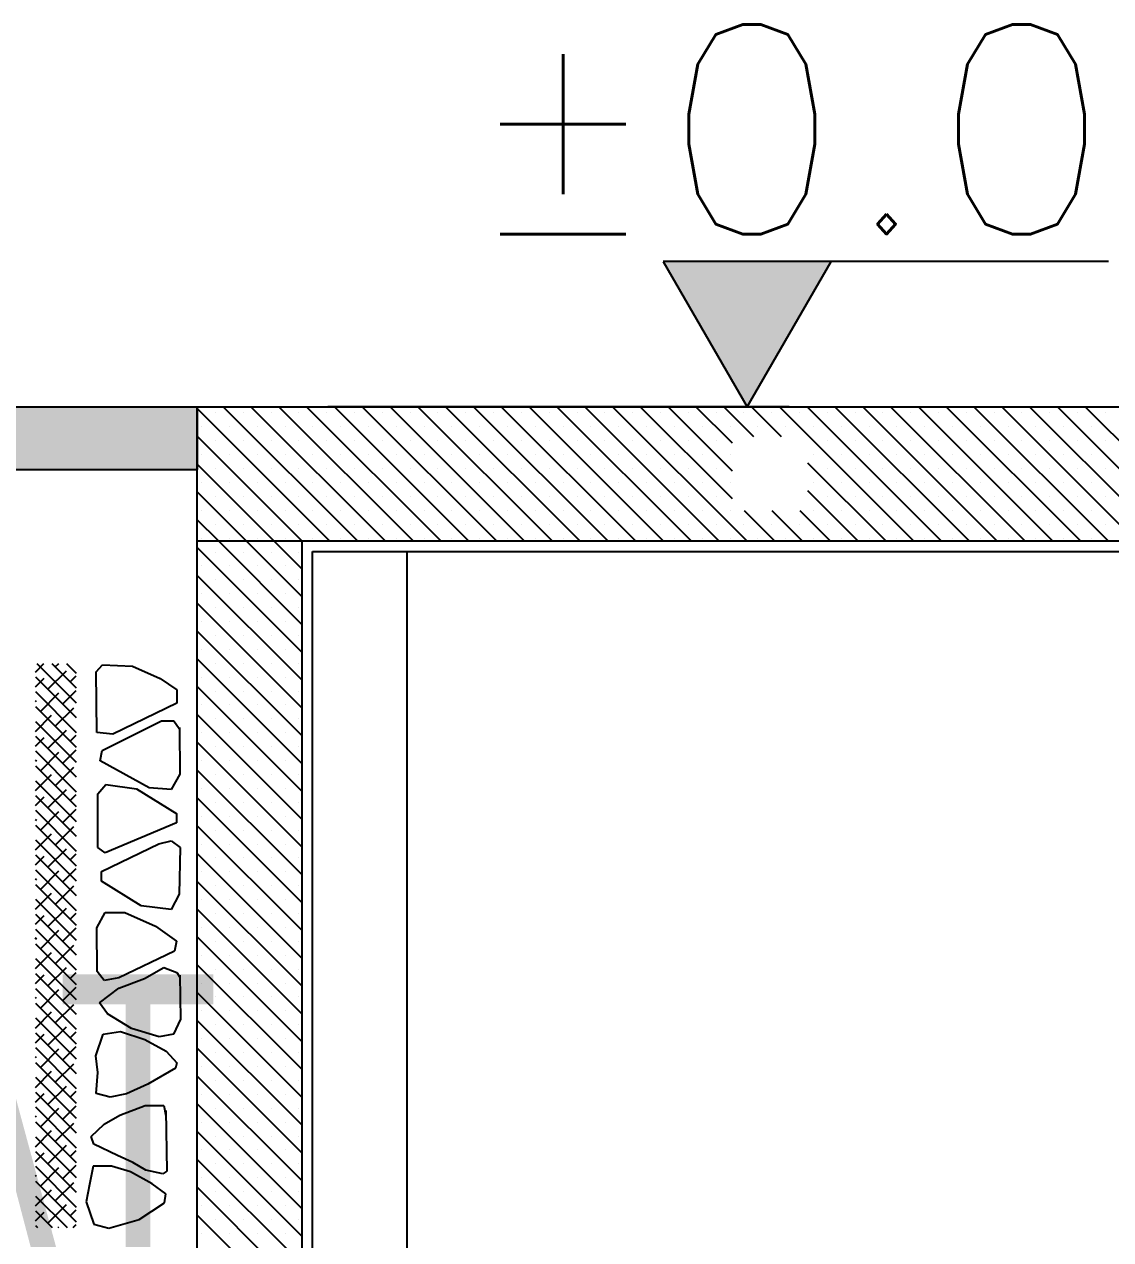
# Model space of a CAD drawing. Header units: inches. Extents: x -7543 to -822, y 102837 to 190349.
# Drawn here: x -837.23231 to -837.21936, y 102836.72576 to 102836.74024 of the extents above; entities that cross this region are included whole.
import ezdxf
from ezdxf.enums import TextEntityAlignment as Align

# ---------------------------------------------------------------- set-up
doc = ezdxf.new("R2010")
doc.units = ezdxf.units.IN
doc.header["$MEASUREMENT"] = 0
doc.layers.add('TARAMA', color=8, linetype='Continuous', lineweight=25)
doc.styles.add('MEKAN', font='arial.ttf', dxfattribs={"width": 0.7, "height": 30})
doc.styles.add('ÖLÇÜ', font='simplex.shx')

msp = doc.modelspace()

# ---------------------------------------------------------------- hatches: boundary and pattern name
at = {"layer": 'TARAMA'}
msp.add_hatch(color=2, dxfattribs=at).paths.add_polyline_path([(-837.224692, 102836.737419), (-837.222692, 102836.737419), (-837.223692, 102836.735687)])

# ---------------------------------------------------------------- linework, layer by layer
at = {"layer": 'TARAMA', "color": 2}
for p, q in [((-837.224692, 102836.737419), (-837.223692, 102836.735687)), ((-837.219385, 102836.737419), (-837.224692, 102836.737419)), ((-837.223692, 102836.735687), (-837.222692, 102836.737419)), ((-837.223192, 102836.735687), (-837.228692, 102836.735687))]:
    msp.add_line(p, q, dxfattribs=at)
at = {"layer": 'TARAMA'}
for p, q in [((-837.246497, 102836.735687), (-837.230247, 102836.735687)), ((-837.230247, 102836.735687), (-837.230247, 102836.734937)), ((-837.230247, 102836.735687), (-837.172747, 102836.735687)), ((-837.230247, 102836.712837), (-837.230247, 102836.735687)), ((-837.228669, 102836.734087), (-837.230247, 102836.735665)), ((-837.228337, 102836.734087), (-837.229937, 102836.735687)), ((-837.228006, 102836.734087), (-837.229606, 102836.735687)), ((-837.227674, 102836.734087), (-837.229274, 102836.735687)), ((-837.227343, 102836.734087), (-837.228943, 102836.735687)), ((-837.227012, 102836.734087), (-837.228612, 102836.735687)), ((-837.22668, 102836.734087), (-837.22828, 102836.735687)), ((-837.226349, 102836.734087), (-837.227949, 102836.735687)), ((-837.226017, 102836.734087), (-837.227617, 102836.735687)), ((-837.225686, 102836.734087), (-837.227286, 102836.735687)), ((-837.225354, 102836.734087), (-837.226954, 102836.735687)), ((-837.225023, 102836.734087), (-837.226623, 102836.735687)), ((-837.224691, 102836.734087), (-837.226291, 102836.735687)), ((-837.22436, 102836.734087), (-837.22596, 102836.735687)), ((-837.224028, 102836.734087), (-837.225628, 102836.735687)), ((-837.223697, 102836.734087), (-837.225297, 102836.735687)), ((-837.223867, 102836.734588), (-837.224965, 102836.735687)), ((-837.223867, 102836.73492), (-837.224634, 102836.735687)), ((-837.223867, 102836.735251), (-837.224303, 102836.735687)), ((-837.223613, 102836.735329), (-837.223971, 102836.735687)), ((-837.223281, 102836.735329), (-837.22364, 102836.735687)), ((-837.221708, 102836.734087), (-837.223308, 102836.735687)), ((-837.221377, 102836.734087), (-837.222977, 102836.735687)), ((-837.221045, 102836.734087), (-837.222645, 102836.735687)), ((-837.220714, 102836.734087), (-837.222314, 102836.735687)), ((-837.220382, 102836.734087), (-837.221982, 102836.735687)), ((-837.220051, 102836.734087), (-837.221651, 102836.735687)), ((-837.219719, 102836.734087), (-837.221319, 102836.735687)), ((-837.219388, 102836.734087), (-837.220988, 102836.735687)), ((-837.219057, 102836.734087), (-837.220657, 102836.735687)), ((-837.218725, 102836.734087), (-837.220325, 102836.735687)), ((-837.218394, 102836.734087), (-837.219994, 102836.735687)), ((-837.218062, 102836.734087), (-837.219662, 102836.735687)), ((-837.230028, 102836.735612), (-837.230028, 102836.735612)), ((-837.229697, 102836.735612), (-837.229697, 102836.735612)), ((-837.229365, 102836.735612), (-837.229365, 102836.735612)), ((-837.229034, 102836.735612), (-837.229034, 102836.735612)), ((-837.228702, 102836.735612), (-837.228702, 102836.735612)), ((-837.228371, 102836.735612), (-837.228371, 102836.735612)), ((-837.22804, 102836.735612), (-837.22804, 102836.735612)), ((-837.227708, 102836.735612), (-837.227708, 102836.735612)), ((-837.227377, 102836.735612), (-837.227377, 102836.735612)), ((-837.227045, 102836.735612), (-837.227045, 102836.735612)), ((-837.226714, 102836.735612), (-837.226714, 102836.735612)), ((-837.226382, 102836.735612), (-837.226382, 102836.735612)), ((-837.226051, 102836.735612), (-837.226051, 102836.735612)), ((-837.225719, 102836.735612), (-837.225719, 102836.735612)), ((-837.225388, 102836.735612), (-837.225388, 102836.735612)), ((-837.225056, 102836.735612), (-837.225056, 102836.735612)), ((-837.224725, 102836.735612), (-837.224725, 102836.735612)), ((-837.224394, 102836.735612), (-837.224394, 102836.735612)), ((-837.224062, 102836.735612), (-837.224062, 102836.735612)), ((-837.223731, 102836.735612), (-837.223731, 102836.735612)), ((-837.223399, 102836.735612), (-837.223399, 102836.735612)), ((-837.223068, 102836.735612), (-837.223068, 102836.735612)), ((-837.222736, 102836.735612), (-837.222736, 102836.735612)), ((-837.222405, 102836.735612), (-837.222405, 102836.735612)), ((-837.222073, 102836.735612), (-837.222073, 102836.735612)), ((-837.221742, 102836.735612), (-837.221742, 102836.735612)), ((-837.22141, 102836.735612), (-837.22141, 102836.735612)), ((-837.221079, 102836.735612), (-837.221079, 102836.735612)), ((-837.220748, 102836.735612), (-837.220748, 102836.735612)), ((-837.220416, 102836.735612), (-837.220416, 102836.735612)), ((-837.220085, 102836.735612), (-837.220085, 102836.735612)), ((-837.219753, 102836.735612), (-837.219753, 102836.735612)), ((-837.219422, 102836.735612), (-837.219422, 102836.735612)), ((-837.230194, 102836.735447), (-837.230194, 102836.735447)), ((-837.229863, 102836.735447), (-837.229863, 102836.735447)), ((-837.229531, 102836.735447), (-837.229531, 102836.735447)), ((-837.2292, 102836.735447), (-837.2292, 102836.735447)), ((-837.228868, 102836.735447), (-837.228868, 102836.735447)), ((-837.228537, 102836.735447), (-837.228537, 102836.735447)), ((-837.228205, 102836.735447), (-837.228205, 102836.735447)), ((-837.227874, 102836.735447), (-837.227874, 102836.735447)), ((-837.227542, 102836.735447), (-837.227542, 102836.735447)), ((-837.227211, 102836.735447), (-837.227211, 102836.735447)), ((-837.226879, 102836.735447), (-837.226879, 102836.735447)), ((-837.226548, 102836.735447), (-837.226548, 102836.735447)), ((-837.226217, 102836.735447), (-837.226217, 102836.735447)), ((-837.225885, 102836.735447), (-837.225885, 102836.735447)), ((-837.225554, 102836.735447), (-837.225554, 102836.735447)), ((-837.225222, 102836.735447), (-837.225222, 102836.735447)), ((-837.224891, 102836.735447), (-837.224891, 102836.735447)), ((-837.224559, 102836.735447), (-837.224559, 102836.735447)), ((-837.224228, 102836.735447), (-837.224228, 102836.735447)), ((-837.223896, 102836.735447), (-837.223896, 102836.735447)), ((-837.223565, 102836.735447), (-837.223565, 102836.735447)), ((-837.223233, 102836.735447), (-837.223233, 102836.735447)), ((-837.222902, 102836.735447), (-837.222902, 102836.735447)), ((-837.222571, 102836.735447), (-837.222571, 102836.735447)), ((-837.222239, 102836.735447), (-837.222239, 102836.735447)), ((-837.221908, 102836.735447), (-837.221908, 102836.735447)), ((-837.221576, 102836.735447), (-837.221576, 102836.735447)), ((-837.221245, 102836.735447), (-837.221245, 102836.735447)), ((-837.220913, 102836.735447), (-837.220913, 102836.735447)), ((-837.220582, 102836.735447), (-837.220582, 102836.735447)), ((-837.22025, 102836.735447), (-837.22025, 102836.735447)), ((-837.219919, 102836.735447), (-837.219919, 102836.735447)), ((-837.219587, 102836.735447), (-837.219587, 102836.735447)), ((-837.229, 102836.734087), (-837.230247, 102836.735334)), ((-837.230028, 102836.735281), (-837.230028, 102836.735281)), ((-837.229697, 102836.735281), (-837.229697, 102836.735281)), ((-837.229365, 102836.735281), (-837.229365, 102836.735281)), ((-837.229034, 102836.735281), (-837.229034, 102836.735281)), ((-837.228702, 102836.735281), (-837.228702, 102836.735281)), ((-837.228371, 102836.735281), (-837.228371, 102836.735281)), ((-837.22804, 102836.735281), (-837.22804, 102836.735281)), ((-837.227708, 102836.735281), (-837.227708, 102836.735281)), ((-837.227377, 102836.735281), (-837.227377, 102836.735281)), ((-837.227045, 102836.735281), (-837.227045, 102836.735281)), ((-837.226714, 102836.735281), (-837.226714, 102836.735281)), ((-837.226382, 102836.735281), (-837.226382, 102836.735281)), ((-837.226051, 102836.735281), (-837.226051, 102836.735281)), ((-837.225719, 102836.735281), (-837.225719, 102836.735281)), ((-837.225388, 102836.735281), (-837.225388, 102836.735281)), ((-837.225056, 102836.735281), (-837.225056, 102836.735281)), ((-837.224725, 102836.735281), (-837.224725, 102836.735281)), ((-837.224394, 102836.735281), (-837.224394, 102836.735281)), ((-837.224062, 102836.735281), (-837.224062, 102836.735281)), ((-837.222736, 102836.735281), (-837.222736, 102836.735281)), ((-837.222405, 102836.735281), (-837.222405, 102836.735281)), ((-837.222073, 102836.735281), (-837.222073, 102836.735281)), ((-837.221742, 102836.735281), (-837.221742, 102836.735281)), ((-837.22141, 102836.735281), (-837.22141, 102836.735281)), ((-837.221079, 102836.735281), (-837.221079, 102836.735281)), ((-837.220748, 102836.735281), (-837.220748, 102836.735281)), ((-837.220416, 102836.735281), (-837.220416, 102836.735281)), ((-837.220085, 102836.735281), (-837.220085, 102836.735281)), ((-837.219753, 102836.735281), (-837.219753, 102836.735281)), ((-837.219422, 102836.735281), (-837.219422, 102836.735281)), ((-837.230194, 102836.735115), (-837.230194, 102836.735115)), ((-837.229863, 102836.735115), (-837.229863, 102836.735115)), ((-837.229531, 102836.735115), (-837.229531, 102836.735115)), ((-837.2292, 102836.735115), (-837.2292, 102836.735115)), ((-837.228868, 102836.735115), (-837.228868, 102836.735115)), ((-837.228537, 102836.735115), (-837.228537, 102836.735115)), ((-837.228205, 102836.735115), (-837.228205, 102836.735115)), ((-837.227874, 102836.735115), (-837.227874, 102836.735115)), ((-837.227542, 102836.735115), (-837.227542, 102836.735115)), ((-837.227211, 102836.735115), (-837.227211, 102836.735115)), ((-837.226879, 102836.735115), (-837.226879, 102836.735115)), ((-837.226548, 102836.735115), (-837.226548, 102836.735115)), ((-837.226217, 102836.735115), (-837.226217, 102836.735115)), ((-837.225885, 102836.735115), (-837.225885, 102836.735115)), ((-837.225554, 102836.735115), (-837.225554, 102836.735115)), ((-837.225222, 102836.735115), (-837.225222, 102836.735115)), ((-837.224891, 102836.735115), (-837.224891, 102836.735115)), ((-837.224559, 102836.735115), (-837.224559, 102836.735115)), ((-837.224228, 102836.735115), (-837.224228, 102836.735115)), ((-837.223896, 102836.735115), (-837.223896, 102836.735115)), ((-837.222902, 102836.735115), (-837.222902, 102836.735115)), ((-837.222571, 102836.735115), (-837.222571, 102836.735115)), ((-837.222239, 102836.735115), (-837.222239, 102836.735115)), ((-837.221908, 102836.735115), (-837.221908, 102836.735115)), ((-837.221576, 102836.735115), (-837.221576, 102836.735115)), ((-837.221245, 102836.735115), (-837.221245, 102836.735115)), ((-837.220913, 102836.735115), (-837.220913, 102836.735115)), ((-837.220582, 102836.735115), (-837.220582, 102836.735115)), ((-837.22025, 102836.735115), (-837.22025, 102836.735115)), ((-837.219919, 102836.735115), (-837.219919, 102836.735115)), ((-837.219587, 102836.735115), (-837.219587, 102836.735115)), ((-837.229332, 102836.734087), (-837.230247, 102836.735002)), ((-837.230028, 102836.734949), (-837.230028, 102836.734949)), ((-837.229697, 102836.734949), (-837.229697, 102836.734949)), ((-837.229365, 102836.734949), (-837.229365, 102836.734949)), ((-837.229034, 102836.734949), (-837.229034, 102836.734949)), ((-837.228702, 102836.734949), (-837.228702, 102836.734949)), ((-837.228371, 102836.734949), (-837.228371, 102836.734949)), ((-837.22804, 102836.734949), (-837.22804, 102836.734949)), ((-837.227708, 102836.734949), (-837.227708, 102836.734949)), ((-837.227377, 102836.734949), (-837.227377, 102836.734949)), ((-837.227045, 102836.734949), (-837.227045, 102836.734949)), ((-837.226714, 102836.734949), (-837.226714, 102836.734949)), ((-837.226382, 102836.734949), (-837.226382, 102836.734949)), ((-837.226051, 102836.734949), (-837.226051, 102836.734949)), ((-837.225719, 102836.734949), (-837.225719, 102836.734949)), ((-837.225388, 102836.734949), (-837.225388, 102836.734949)), ((-837.225056, 102836.734949), (-837.225056, 102836.734949)), ((-837.224725, 102836.734949), (-837.224725, 102836.734949)), ((-837.224394, 102836.734949), (-837.224394, 102836.734949)), ((-837.224062, 102836.734949), (-837.224062, 102836.734949)), ((-837.22204, 102836.734087), (-837.222967, 102836.735014)), ((-837.222736, 102836.734949), (-837.222736, 102836.734949)), ((-837.222405, 102836.734949), (-837.222405, 102836.734949)), ((-837.222073, 102836.734949), (-837.222073, 102836.734949)), ((-837.221742, 102836.734949), (-837.221742, 102836.734949)), ((-837.22141, 102836.734949), (-837.22141, 102836.734949)), ((-837.221079, 102836.734949), (-837.221079, 102836.734949)), ((-837.220748, 102836.734949), (-837.220748, 102836.734949)), ((-837.220416, 102836.734949), (-837.220416, 102836.734949)), ((-837.220085, 102836.734949), (-837.220085, 102836.734949)), ((-837.219753, 102836.734949), (-837.219753, 102836.734949)), ((-837.219422, 102836.734949), (-837.219422, 102836.734949)), ((-837.246497, 102836.734937), (-837.230247, 102836.734937)), ((-837.229663, 102836.734087), (-837.230247, 102836.734671)), ((-837.230194, 102836.734784), (-837.230194, 102836.734784)), ((-837.229863, 102836.734784), (-837.229863, 102836.734784)), ((-837.229531, 102836.734784), (-837.229531, 102836.734784)), ((-837.2292, 102836.734784), (-837.2292, 102836.734784)), ((-837.228868, 102836.734784), (-837.228868, 102836.734784)), ((-837.228537, 102836.734784), (-837.228537, 102836.734784)), ((-837.228205, 102836.734784), (-837.228205, 102836.734784)), ((-837.227874, 102836.734784), (-837.227874, 102836.734784)), ((-837.227542, 102836.734784), (-837.227542, 102836.734784)), ((-837.227211, 102836.734784), (-837.227211, 102836.734784)), ((-837.226879, 102836.734784), (-837.226879, 102836.734784)), ((-837.226548, 102836.734784), (-837.226548, 102836.734784)), ((-837.226217, 102836.734784), (-837.226217, 102836.734784)), ((-837.225885, 102836.734784), (-837.225885, 102836.734784)), ((-837.225554, 102836.734784), (-837.225554, 102836.734784)), ((-837.225222, 102836.734784), (-837.225222, 102836.734784)), ((-837.224891, 102836.734784), (-837.224891, 102836.734784)), ((-837.224559, 102836.734784), (-837.224559, 102836.734784)), ((-837.224228, 102836.734784), (-837.224228, 102836.734784)), ((-837.223896, 102836.734784), (-837.223896, 102836.734784)), ((-837.222371, 102836.734087), (-837.222967, 102836.734683)), ((-837.222902, 102836.734784), (-837.222902, 102836.734784)), ((-837.222571, 102836.734784), (-837.222571, 102836.734784)), ((-837.222239, 102836.734784), (-837.222239, 102836.734784)), ((-837.221908, 102836.734784), (-837.221908, 102836.734784)), ((-837.221576, 102836.734784), (-837.221576, 102836.734784)), ((-837.221245, 102836.734784), (-837.221245, 102836.734784)), ((-837.220913, 102836.734784), (-837.220913, 102836.734784)), ((-837.220582, 102836.734784), (-837.220582, 102836.734784)), ((-837.22025, 102836.734784), (-837.22025, 102836.734784)), ((-837.219919, 102836.734784), (-837.219919, 102836.734784)), ((-837.219587, 102836.734784), (-837.219587, 102836.734784)), ((-837.230028, 102836.734618), (-837.230028, 102836.734618)), ((-837.229697, 102836.734618), (-837.229697, 102836.734618)), ((-837.229365, 102836.734618), (-837.229365, 102836.734618)), ((-837.229034, 102836.734618), (-837.229034, 102836.734618)), ((-837.228702, 102836.734618), (-837.228702, 102836.734618)), ((-837.228371, 102836.734618), (-837.228371, 102836.734618)), ((-837.22804, 102836.734618), (-837.22804, 102836.734618)), ((-837.227708, 102836.734618), (-837.227708, 102836.734618)), ((-837.227377, 102836.734618), (-837.227377, 102836.734618)), ((-837.227045, 102836.734618), (-837.227045, 102836.734618)), ((-837.226714, 102836.734618), (-837.226714, 102836.734618)), ((-837.226382, 102836.734618), (-837.226382, 102836.734618)), ((-837.226051, 102836.734618), (-837.226051, 102836.734618)), ((-837.225719, 102836.734618), (-837.225719, 102836.734618)), ((-837.225388, 102836.734618), (-837.225388, 102836.734618)), ((-837.225056, 102836.734618), (-837.225056, 102836.734618)), ((-837.224725, 102836.734618), (-837.224725, 102836.734618)), ((-837.224394, 102836.734618), (-837.224394, 102836.734618)), ((-837.224062, 102836.734618), (-837.224062, 102836.734618)), ((-837.222736, 102836.734618), (-837.222736, 102836.734618)), ((-837.222405, 102836.734618), (-837.222405, 102836.734618)), ((-837.222073, 102836.734618), (-837.222073, 102836.734618)), ((-837.221742, 102836.734618), (-837.221742, 102836.734618)), ((-837.22141, 102836.734618), (-837.22141, 102836.734618)), ((-837.221079, 102836.734618), (-837.221079, 102836.734618)), ((-837.220748, 102836.734618), (-837.220748, 102836.734618)), ((-837.220416, 102836.734618), (-837.220416, 102836.734618)), ((-837.220085, 102836.734618), (-837.220085, 102836.734618)), ((-837.219753, 102836.734618), (-837.219753, 102836.734618)), ((-837.219422, 102836.734618), (-837.219422, 102836.734618)), ((-837.230194, 102836.734452), (-837.230194, 102836.734452)), ((-837.229863, 102836.734452), (-837.229863, 102836.734452)), ((-837.229531, 102836.734452), (-837.229531, 102836.734452)), ((-837.2292, 102836.734452), (-837.2292, 102836.734452)), ((-837.228868, 102836.734452), (-837.228868, 102836.734452)), ((-837.228537, 102836.734452), (-837.228537, 102836.734452)), ((-837.228205, 102836.734452), (-837.228205, 102836.734452)), ((-837.227874, 102836.734452), (-837.227874, 102836.734452)), ((-837.227542, 102836.734452), (-837.227542, 102836.734452)), ((-837.227211, 102836.734452), (-837.227211, 102836.734452)), ((-837.226879, 102836.734452), (-837.226879, 102836.734452)), ((-837.226548, 102836.734452), (-837.226548, 102836.734452)), ((-837.226217, 102836.734452), (-837.226217, 102836.734452)), ((-837.225885, 102836.734452), (-837.225885, 102836.734452)), ((-837.225554, 102836.734452), (-837.225554, 102836.734452)), ((-837.225222, 102836.734452), (-837.225222, 102836.734452)), ((-837.224891, 102836.734452), (-837.224891, 102836.734452)), ((-837.224559, 102836.734452), (-837.224559, 102836.734452)), ((-837.224228, 102836.734452), (-837.224228, 102836.734452)), ((-837.223896, 102836.734452), (-837.223896, 102836.734452)), ((-837.223365, 102836.734087), (-837.223724, 102836.734446)), ((-837.223034, 102836.734087), (-837.223393, 102836.734446)), ((-837.222703, 102836.734087), (-837.223061, 102836.734446)), ((-837.222902, 102836.734452), (-837.222902, 102836.734452)), ((-837.222571, 102836.734452), (-837.222571, 102836.734452)), ((-837.222239, 102836.734452), (-837.222239, 102836.734452)), ((-837.221908, 102836.734452), (-837.221908, 102836.734452)), ((-837.221576, 102836.734452), (-837.221576, 102836.734452)), ((-837.221245, 102836.734452), (-837.221245, 102836.734452)), ((-837.220913, 102836.734452), (-837.220913, 102836.734452)), ((-837.220582, 102836.734452), (-837.220582, 102836.734452)), ((-837.22025, 102836.734452), (-837.22025, 102836.734452)), ((-837.219919, 102836.734452), (-837.219919, 102836.734452)), ((-837.219587, 102836.734452), (-837.219587, 102836.734452)), ((-837.229995, 102836.734087), (-837.230247, 102836.734339)), ((-837.230028, 102836.734287), (-837.230028, 102836.734287)), ((-837.229697, 102836.734287), (-837.229697, 102836.734287)), ((-837.229365, 102836.734287), (-837.229365, 102836.734287)), ((-837.229034, 102836.734287), (-837.229034, 102836.734287)), ((-837.228702, 102836.734287), (-837.228702, 102836.734287)), ((-837.228371, 102836.734287), (-837.228371, 102836.734287)), ((-837.22804, 102836.734287), (-837.22804, 102836.734287)), ((-837.227708, 102836.734287), (-837.227708, 102836.734287)), ((-837.227377, 102836.734287), (-837.227377, 102836.734287)), ((-837.227045, 102836.734287), (-837.227045, 102836.734287)), ((-837.226714, 102836.734287), (-837.226714, 102836.734287)), ((-837.226382, 102836.734287), (-837.226382, 102836.734287)), ((-837.226051, 102836.734287), (-837.226051, 102836.734287)), ((-837.225719, 102836.734287), (-837.225719, 102836.734287)), ((-837.225388, 102836.734287), (-837.225388, 102836.734287)), ((-837.225056, 102836.734287), (-837.225056, 102836.734287)), ((-837.224725, 102836.734287), (-837.224725, 102836.734287)), ((-837.224394, 102836.734287), (-837.224394, 102836.734287)), ((-837.224062, 102836.734287), (-837.224062, 102836.734287)), ((-837.223731, 102836.734287), (-837.223731, 102836.734287)), ((-837.223399, 102836.734287), (-837.223399, 102836.734287)), ((-837.223068, 102836.734287), (-837.223068, 102836.734287)), ((-837.222736, 102836.734287), (-837.222736, 102836.734287)), ((-837.222405, 102836.734287), (-837.222405, 102836.734287)), ((-837.222073, 102836.734287), (-837.222073, 102836.734287)), ((-837.221742, 102836.734287), (-837.221742, 102836.734287)), ((-837.22141, 102836.734287), (-837.22141, 102836.734287)), ((-837.221079, 102836.734287), (-837.221079, 102836.734287)), ((-837.220748, 102836.734287), (-837.220748, 102836.734287)), ((-837.220416, 102836.734287), (-837.220416, 102836.734287)), ((-837.220085, 102836.734287), (-837.220085, 102836.734287)), ((-837.219753, 102836.734287), (-837.219753, 102836.734287)), ((-837.219422, 102836.734287), (-837.219422, 102836.734287)), ((-837.230247, 102836.734087), (-837.172747, 102836.734087)), ((-837.230194, 102836.734121), (-837.230194, 102836.734121)), ((-837.228997, 102836.733089), (-837.229995, 102836.734087)), ((-837.229863, 102836.734121), (-837.229863, 102836.734121)), ((-837.228997, 102836.733421), (-837.229663, 102836.734087)), ((-837.229531, 102836.734121), (-837.229531, 102836.734121)), ((-837.228997, 102836.733752), (-837.229332, 102836.734087)), ((-837.2292, 102836.734121), (-837.2292, 102836.734121)), ((-837.228997, 102836.734084), (-837.229, 102836.734087)), ((-837.228997, 102836.719437), (-837.228997, 102836.734087)), ((-837.228868, 102836.734121), (-837.228868, 102836.734121)), ((-837.228537, 102836.734121), (-837.228537, 102836.734121)), ((-837.228205, 102836.734121), (-837.228205, 102836.734121)), ((-837.227874, 102836.734121), (-837.227874, 102836.734121)), ((-837.227542, 102836.734121), (-837.227542, 102836.734121)), ((-837.227211, 102836.734121), (-837.227211, 102836.734121)), ((-837.226879, 102836.734121), (-837.226879, 102836.734121)), ((-837.226548, 102836.734121), (-837.226548, 102836.734121)), ((-837.226217, 102836.734121), (-837.226217, 102836.734121)), ((-837.225885, 102836.734121), (-837.225885, 102836.734121)), ((-837.225554, 102836.734121), (-837.225554, 102836.734121)), ((-837.225222, 102836.734121), (-837.225222, 102836.734121)), ((-837.224891, 102836.734121), (-837.224891, 102836.734121)), ((-837.224559, 102836.734121), (-837.224559, 102836.734121)), ((-837.224228, 102836.734121), (-837.224228, 102836.734121)), ((-837.223896, 102836.734121), (-837.223896, 102836.734121)), ((-837.223565, 102836.734121), (-837.223565, 102836.734121)), ((-837.223233, 102836.734121), (-837.223233, 102836.734121)), ((-837.222902, 102836.734121), (-837.222902, 102836.734121)), ((-837.222571, 102836.734121), (-837.222571, 102836.734121)), ((-837.222239, 102836.734121), (-837.222239, 102836.734121)), ((-837.221908, 102836.734121), (-837.221908, 102836.734121)), ((-837.221576, 102836.734121), (-837.221576, 102836.734121)), ((-837.221245, 102836.734121), (-837.221245, 102836.734121)), ((-837.220913, 102836.734121), (-837.220913, 102836.734121)), ((-837.220582, 102836.734121), (-837.220582, 102836.734121)), ((-837.22025, 102836.734121), (-837.22025, 102836.734121)), ((-837.219919, 102836.734121), (-837.219919, 102836.734121)), ((-837.219587, 102836.734121), (-837.219587, 102836.734121)), ((-837.228997, 102836.732758), (-837.230247, 102836.734008)), ((-837.230028, 102836.733955), (-837.230028, 102836.733955)), ((-837.229697, 102836.733955), (-837.229697, 102836.733955)), ((-837.229365, 102836.733955), (-837.229365, 102836.733955)), ((-837.229034, 102836.733955), (-837.229034, 102836.733955)), ((-837.228872, 102836.733962), (-837.174122, 102836.733962)), ((-837.228872, 102836.719562), (-837.228872, 102836.733962)), ((-837.227747, 102836.733962), (-837.227747, 102836.719562)), ((-837.230194, 102836.733789), (-837.230194, 102836.733789)), ((-837.229863, 102836.733789), (-837.229863, 102836.733789)), ((-837.229531, 102836.733789), (-837.229531, 102836.733789)), ((-837.2292, 102836.733789), (-837.2292, 102836.733789)), ((-837.228997, 102836.732426), (-837.230247, 102836.733676)), ((-837.230028, 102836.733624), (-837.230028, 102836.733624)), ((-837.229697, 102836.733624), (-837.229697, 102836.733624)), ((-837.229365, 102836.733624), (-837.229365, 102836.733624)), ((-837.229034, 102836.733624), (-837.229034, 102836.733624)), ((-837.228997, 102836.732095), (-837.230247, 102836.733345)), ((-837.230194, 102836.733458), (-837.230194, 102836.733458)), ((-837.229863, 102836.733458), (-837.229863, 102836.733458)), ((-837.229531, 102836.733458), (-837.229531, 102836.733458)), ((-837.2292, 102836.733458), (-837.2292, 102836.733458)), ((-837.230028, 102836.733292), (-837.230028, 102836.733292)), ((-837.229697, 102836.733292), (-837.229697, 102836.733292)), ((-837.229365, 102836.733292), (-837.229365, 102836.733292)), ((-837.229034, 102836.733292), (-837.229034, 102836.733292)), ((-837.230194, 102836.733126), (-837.230194, 102836.733126)), ((-837.229863, 102836.733126), (-837.229863, 102836.733126)), ((-837.229531, 102836.733126), (-837.229531, 102836.733126)), ((-837.2292, 102836.733126), (-837.2292, 102836.733126)), ((-837.228997, 102836.731763), (-837.230247, 102836.733013)), ((-837.230028, 102836.732961), (-837.230028, 102836.732961)), ((-837.229697, 102836.732961), (-837.229697, 102836.732961)), ((-837.229365, 102836.732961), (-837.229365, 102836.732961)), ((-837.229034, 102836.732961), (-837.229034, 102836.732961)), ((-837.230194, 102836.732795), (-837.230194, 102836.732795)), ((-837.229863, 102836.732795), (-837.229863, 102836.732795)), ((-837.229531, 102836.732795), (-837.229531, 102836.732795)), ((-837.2292, 102836.732795), (-837.2292, 102836.732795)), ((-837.232176, 102836.732525), (-837.232074, 102836.732627)), ((-837.232158, 102836.732627), (-837.23169, 102836.732159)), ((-837.231982, 102836.732627), (-837.23169, 102836.732335)), ((-837.23194, 102836.732585), (-837.231897, 102836.732627)), ((-837.231805, 102836.732627), (-837.23169, 102836.732512)), ((-837.228997, 102836.731432), (-837.230247, 102836.732682)), ((-837.230028, 102836.732629), (-837.230028, 102836.732629)), ((-837.229697, 102836.732629), (-837.229697, 102836.732629)), ((-837.229365, 102836.732629), (-837.229365, 102836.732629)), ((-837.229034, 102836.732629), (-837.229034, 102836.732629)), ((-837.232028, 102836.73232), (-837.231807, 102836.732541)), ((-837.231763, 102836.732408), (-837.23169, 102836.73248)), ((-837.231451, 102836.732526), (-837.231376, 102836.732612)), ((-837.231444, 102836.731803), (-837.231451, 102836.732526)), ((-837.231376, 102836.732612), (-837.231018, 102836.732595)), ((-837.231018, 102836.732595), (-837.230687, 102836.732447)), ((-837.232176, 102836.732468), (-837.23169, 102836.731982)), ((-837.232176, 102836.732348), (-837.232072, 102836.732452)), ((-837.230687, 102836.732447), (-837.230491, 102836.732313)), ((-837.228997, 102836.731101), (-837.230247, 102836.732351)), ((-837.230194, 102836.732464), (-837.230194, 102836.732464)), ((-837.229863, 102836.732464), (-837.229863, 102836.732464)), ((-837.229531, 102836.732464), (-837.229531, 102836.732464)), ((-837.2292, 102836.732464), (-837.2292, 102836.732464)), ((-837.232176, 102836.732291), (-837.23169, 102836.731805)), ((-837.232176, 102836.732172), (-837.232161, 102836.732187)), ((-837.232116, 102836.732054), (-837.231895, 102836.732275)), ((-837.231851, 102836.732143), (-837.23169, 102836.732304)), ((-837.230491, 102836.732313), (-837.230491, 102836.732154)), ((-837.230028, 102836.732298), (-837.230028, 102836.732298)), ((-837.229697, 102836.732298), (-837.229697, 102836.732298)), ((-837.229365, 102836.732298), (-837.229365, 102836.732298)), ((-837.229034, 102836.732298), (-837.229034, 102836.732298)), ((-837.232176, 102836.732114), (-837.23169, 102836.731628)), ((-837.23194, 102836.731878), (-837.231719, 102836.732099)), ((-837.230491, 102836.732154), (-837.231252, 102836.731786)), ((-837.230194, 102836.732132), (-837.230194, 102836.732132)), ((-837.229863, 102836.732132), (-837.229863, 102836.732132)), ((-837.229531, 102836.732132), (-837.229531, 102836.732132)), ((-837.2292, 102836.732132), (-837.2292, 102836.732132)), ((-837.232176, 102836.731818), (-837.231984, 102836.73201)), ((-837.232176, 102836.731937), (-837.23169, 102836.731452)), ((-837.23138, 102836.731588), (-837.230671, 102836.731943)), ((-837.230671, 102836.731943), (-837.230526, 102836.731943)), ((-837.230526, 102836.731943), (-837.230461, 102836.731853)), ((-837.228997, 102836.730769), (-837.230247, 102836.732019)), ((-837.230028, 102836.731966), (-837.230028, 102836.731966)), ((-837.229697, 102836.731966), (-837.229697, 102836.731966)), ((-837.229365, 102836.731966), (-837.229365, 102836.731966)), ((-837.229034, 102836.731966), (-837.229034, 102836.731966)), ((-837.232176, 102836.73176), (-837.23169, 102836.731275)), ((-837.232028, 102836.731612), (-837.231807, 102836.731833)), ((-837.231763, 102836.731701), (-837.23169, 102836.731773)), ((-837.231252, 102836.731786), (-837.231444, 102836.731803)), ((-837.230458, 102836.731863), (-837.230456, 102836.731308)), ((-837.230194, 102836.731801), (-837.230194, 102836.731801)), ((-837.229863, 102836.731801), (-837.229863, 102836.731801)), ((-837.229531, 102836.731801), (-837.229531, 102836.731801)), ((-837.2292, 102836.731801), (-837.2292, 102836.731801)), ((-837.232176, 102836.731641), (-837.232072, 102836.731745)), ((-837.228997, 102836.730438), (-837.230247, 102836.731688)), ((-837.230028, 102836.731635), (-837.230028, 102836.731635)), ((-837.229697, 102836.731635), (-837.229697, 102836.731635)), ((-837.229365, 102836.731635), (-837.229365, 102836.731635)), ((-837.229034, 102836.731635), (-837.229034, 102836.731635)), ((-837.232176, 102836.731584), (-837.23169, 102836.731098)), ((-837.232176, 102836.731464), (-837.232161, 102836.73148)), ((-837.232116, 102836.731347), (-837.231895, 102836.731568)), ((-837.231851, 102836.731436), (-837.23169, 102836.731597)), ((-837.231405, 102836.731468), (-837.23138, 102836.731588)), ((-837.230821, 102836.731143), (-837.231405, 102836.731468)), ((-837.230194, 102836.731469), (-837.230194, 102836.731469)), ((-837.229863, 102836.731469), (-837.229863, 102836.731469)), ((-837.229531, 102836.731469), (-837.229531, 102836.731469)), ((-837.2292, 102836.731469), (-837.2292, 102836.731469)), ((-837.232176, 102836.731407), (-837.23169, 102836.730921)), ((-837.23194, 102836.73117), (-837.231719, 102836.731391)), ((-837.228997, 102836.730106), (-837.230247, 102836.731356)), ((-837.232176, 102836.731111), (-837.231984, 102836.731303)), ((-837.232176, 102836.73123), (-837.23169, 102836.730744)), ((-837.23143, 102836.731073), (-837.231335, 102836.731183)), ((-837.231335, 102836.731183), (-837.23097, 102836.731133)), ((-837.230456, 102836.731308), (-837.230556, 102836.731123)), ((-837.230028, 102836.731303), (-837.230028, 102836.731303)), ((-837.229697, 102836.731303), (-837.229697, 102836.731303)), ((-837.229365, 102836.731303), (-837.229365, 102836.731303)), ((-837.229034, 102836.731303), (-837.229034, 102836.731303)), ((-837.232176, 102836.731053), (-837.23169, 102836.730568)), ((-837.232176, 102836.730934), (-837.232072, 102836.731038)), ((-837.232028, 102836.730905), (-837.231807, 102836.731126)), ((-837.231763, 102836.730994), (-837.23169, 102836.731066)), ((-837.23143, 102836.730433), (-837.23143, 102836.731073)), ((-837.23097, 102836.731133), (-837.230491, 102836.730833)), ((-837.230556, 102836.731123), (-837.230821, 102836.731143)), ((-837.230194, 102836.731138), (-837.230194, 102836.731138)), ((-837.229863, 102836.731138), (-837.229863, 102836.731138)), ((-837.229531, 102836.731138), (-837.229531, 102836.731138)), ((-837.2292, 102836.731138), (-837.2292, 102836.731138)), ((-837.231851, 102836.730729), (-837.23169, 102836.730889)), ((-837.228997, 102836.729775), (-837.230247, 102836.731025)), ((-837.230028, 102836.730972), (-837.230028, 102836.730972)), ((-837.229697, 102836.730972), (-837.229697, 102836.730972)), ((-837.229365, 102836.730972), (-837.229365, 102836.730972)), ((-837.229034, 102836.730972), (-837.229034, 102836.730972)), ((-837.232176, 102836.730877), (-837.23169, 102836.730391)), ((-837.232176, 102836.730757), (-837.232161, 102836.730773)), ((-837.232116, 102836.73064), (-837.231895, 102836.730861)), ((-837.230496, 102836.730833), (-837.230496, 102836.730728)), ((-837.230194, 102836.730806), (-837.230194, 102836.730806)), ((-837.229863, 102836.730806), (-837.229863, 102836.730806)), ((-837.229531, 102836.730806), (-837.229531, 102836.730806)), ((-837.2292, 102836.730806), (-837.2292, 102836.730806)), ((-837.232176, 102836.7307), (-837.23169, 102836.730214)), ((-837.232176, 102836.730404), (-837.231984, 102836.730596)), ((-837.23194, 102836.730463), (-837.231719, 102836.730684)), ((-837.230496, 102836.730728), (-837.231345, 102836.730368)), ((-837.228997, 102836.729443), (-837.230247, 102836.730693)), ((-837.230028, 102836.730641), (-837.230028, 102836.730641)), ((-837.229697, 102836.730641), (-837.229697, 102836.730641)), ((-837.229365, 102836.730641), (-837.229365, 102836.730641)), ((-837.229034, 102836.730641), (-837.229034, 102836.730641)), ((-837.232176, 102836.730523), (-837.23169, 102836.730037)), ((-837.23139, 102836.730148), (-837.230706, 102836.730478)), ((-837.230706, 102836.730478), (-837.230556, 102836.730513)), ((-837.230556, 102836.730513), (-837.230451, 102836.730433)), ((-837.230194, 102836.730475), (-837.230194, 102836.730475)), ((-837.229863, 102836.730475), (-837.229863, 102836.730475)), ((-837.229531, 102836.730475), (-837.229531, 102836.730475)), ((-837.2292, 102836.730475), (-837.2292, 102836.730475)), ((-837.232176, 102836.730346), (-837.23169, 102836.729861)), ((-837.232176, 102836.730227), (-837.232072, 102836.730331)), ((-837.232028, 102836.730198), (-837.231807, 102836.730419)), ((-837.231763, 102836.730287), (-837.23169, 102836.730359)), ((-837.231345, 102836.730368), (-837.23143, 102836.730433)), ((-837.230451, 102836.730433), (-837.230461, 102836.729878)), ((-837.228997, 102836.729112), (-837.230247, 102836.730362)), ((-837.230028, 102836.730309), (-837.230028, 102836.730309)), ((-837.229697, 102836.730309), (-837.229697, 102836.730309)), ((-837.229365, 102836.730309), (-837.229365, 102836.730309)), ((-837.229034, 102836.730309), (-837.229034, 102836.730309)), ((-837.232176, 102836.730169), (-837.23169, 102836.729684)), ((-837.231851, 102836.730021), (-837.23169, 102836.730182)), ((-837.232176, 102836.73005), (-837.232161, 102836.730066)), ((-837.232116, 102836.729933), (-837.231895, 102836.730154)), ((-837.23139, 102836.730033), (-837.23139, 102836.730148)), ((-837.230916, 102836.729738), (-837.23139, 102836.730033)), ((-837.228997, 102836.72878), (-837.230247, 102836.73003)), ((-837.230194, 102836.730143), (-837.230194, 102836.730143)), ((-837.229863, 102836.730143), (-837.229863, 102836.730143)), ((-837.229531, 102836.730143), (-837.229531, 102836.730143)), ((-837.2292, 102836.730143), (-837.2292, 102836.730143)), ((-837.232176, 102836.729993), (-837.23169, 102836.729507)), ((-837.232176, 102836.729697), (-837.231984, 102836.729889)), ((-837.23194, 102836.729756), (-837.231719, 102836.729977)), ((-837.230461, 102836.729878), (-837.230556, 102836.729693)), ((-837.230028, 102836.729978), (-837.230028, 102836.729978)), ((-837.229697, 102836.729978), (-837.229697, 102836.729978)), ((-837.229365, 102836.729978), (-837.229365, 102836.729978)), ((-837.229034, 102836.729978), (-837.229034, 102836.729978)), ((-837.232176, 102836.729816), (-837.23169, 102836.72933)), ((-837.230556, 102836.729693), (-837.230916, 102836.729738)), ((-837.230194, 102836.729812), (-837.230194, 102836.729812)), ((-837.229863, 102836.729812), (-837.229863, 102836.729812)), ((-837.229531, 102836.729812), (-837.229531, 102836.729812)), ((-837.2292, 102836.729812), (-837.2292, 102836.729812)), ((-837.232176, 102836.729639), (-837.23169, 102836.729154)), ((-837.232176, 102836.72952), (-837.232072, 102836.729624)), ((-837.232028, 102836.729491), (-837.231807, 102836.729712)), ((-837.231763, 102836.72958), (-837.23169, 102836.729652)), ((-837.231445, 102836.729477), (-837.231345, 102836.72966)), ((-837.231345, 102836.72966), (-837.23111, 102836.72966)), ((-837.23111, 102836.72966), (-837.230746, 102836.729497)), ((-837.228997, 102836.728449), (-837.230247, 102836.729699)), ((-837.230028, 102836.729646), (-837.230028, 102836.729646)), ((-837.229697, 102836.729646), (-837.229697, 102836.729646)), ((-837.229365, 102836.729646), (-837.229365, 102836.729646)), ((-837.229034, 102836.729646), (-837.229034, 102836.729646)), ((-837.232176, 102836.729462), (-837.23169, 102836.728977)), ((-837.232116, 102836.729226), (-837.231895, 102836.729447)), ((-837.231851, 102836.729314), (-837.23169, 102836.729475)), ((-837.23144, 102836.728957), (-837.231445, 102836.729477)), ((-837.230746, 102836.729497), (-837.230496, 102836.729317)), ((-837.230194, 102836.72948), (-837.230194, 102836.72948)), ((-837.229863, 102836.72948), (-837.229863, 102836.72948)), ((-837.229531, 102836.72948), (-837.229531, 102836.72948)), ((-837.2292, 102836.72948), (-837.2292, 102836.72948)), ((-837.232176, 102836.729343), (-837.232161, 102836.729359)), ((-837.230496, 102836.729317), (-837.230516, 102836.729197)), ((-837.228997, 102836.728117), (-837.230247, 102836.729367)), ((-837.230028, 102836.729315), (-837.230028, 102836.729315)), ((-837.229697, 102836.729315), (-837.229697, 102836.729315)), ((-837.229365, 102836.729315), (-837.229365, 102836.729315)), ((-837.229034, 102836.729315), (-837.229034, 102836.729315)), ((-837.232176, 102836.729286), (-837.23169, 102836.7288)), ((-837.232176, 102836.72899), (-837.231984, 102836.729182)), ((-837.23194, 102836.729049), (-837.231719, 102836.72927)), ((-837.230516, 102836.729197), (-837.23118, 102836.728882)), ((-837.230194, 102836.729149), (-837.230194, 102836.729149)), ((-837.229863, 102836.729149), (-837.229863, 102836.729149)), ((-837.229531, 102836.729149), (-837.229531, 102836.729149)), ((-837.2292, 102836.729149), (-837.2292, 102836.729149)), ((-837.232176, 102836.729109), (-837.23169, 102836.728623)), ((-837.232028, 102836.728784), (-837.231807, 102836.729005)), ((-837.230876, 102836.728872), (-837.230645, 102836.729002)), ((-837.230645, 102836.729002), (-837.230491, 102836.728942)), ((-837.228997, 102836.727786), (-837.230247, 102836.729036)), ((-837.232176, 102836.728932), (-837.23169, 102836.728446)), ((-837.232176, 102836.728813), (-837.232072, 102836.728917)), ((-837.231763, 102836.728872), (-837.23169, 102836.728945)), ((-837.231358, 102836.728847), (-837.23144, 102836.728957)), ((-837.23118, 102836.728882), (-837.231358, 102836.728847)), ((-837.23118, 102836.728757), (-837.230876, 102836.728872)), ((-837.230491, 102836.728942), (-837.230455, 102836.728887)), ((-837.230456, 102836.728912), (-837.230448, 102836.728387)), ((-837.230028, 102836.728983), (-837.230028, 102836.728983)), ((-837.229697, 102836.728983), (-837.229697, 102836.728983)), ((-837.229365, 102836.728983), (-837.229365, 102836.728983)), ((-837.229034, 102836.728983), (-837.229034, 102836.728983)), ((-837.232176, 102836.728755), (-837.23169, 102836.72827)), ((-837.232116, 102836.728519), (-837.231895, 102836.72874)), ((-837.231851, 102836.728607), (-837.23169, 102836.728768)), ((-837.23141, 102836.728582), (-837.23118, 102836.728757)), ((-837.230194, 102836.728818), (-837.230194, 102836.728818)), ((-837.229863, 102836.728818), (-837.229863, 102836.728818)), ((-837.229531, 102836.728818), (-837.229531, 102836.728818)), ((-837.2292, 102836.728818), (-837.2292, 102836.728818)), ((-837.232176, 102836.728636), (-837.232161, 102836.728651)), ((-837.232176, 102836.728578), (-837.23169, 102836.728093)), ((-837.231315, 102836.728452), (-837.23141, 102836.728582)), ((-837.228997, 102836.727455), (-837.230247, 102836.728705)), ((-837.230028, 102836.728652), (-837.230028, 102836.728652)), ((-837.229697, 102836.728652), (-837.229697, 102836.728652)), ((-837.229365, 102836.728652), (-837.229365, 102836.728652)), ((-837.229034, 102836.728652), (-837.229034, 102836.728652)), ((-837.232176, 102836.728282), (-837.231984, 102836.728475)), ((-837.23194, 102836.728342), (-837.231719, 102836.728563)), ((-837.23103, 102836.728277), (-837.231315, 102836.728452)), ((-837.230194, 102836.728486), (-837.230194, 102836.728486)), ((-837.229863, 102836.728486), (-837.229863, 102836.728486)), ((-837.229531, 102836.728486), (-837.229531, 102836.728486)), ((-837.2292, 102836.728486), (-837.2292, 102836.728486)), ((-837.232176, 102836.728402), (-837.23169, 102836.727916)), ((-837.232028, 102836.728077), (-837.231807, 102836.728298)), ((-837.230701, 102836.728177), (-837.23103, 102836.728277)), ((-837.230448, 102836.728387), (-837.230531, 102836.728207)), ((-837.228997, 102836.727123), (-837.230247, 102836.728373)), ((-837.230028, 102836.72832), (-837.230028, 102836.72832)), ((-837.229697, 102836.72832), (-837.229697, 102836.72832)), ((-837.229365, 102836.72832), (-837.229365, 102836.72832)), ((-837.229034, 102836.72832), (-837.229034, 102836.72832)), ((-837.232176, 102836.728225), (-837.23169, 102836.727739)), ((-837.232176, 102836.728106), (-837.232072, 102836.728209)), ((-837.231763, 102836.728165), (-837.23169, 102836.728238)), ((-837.231455, 102836.727949), (-837.23137, 102836.728209)), ((-837.23137, 102836.728209), (-837.23116, 102836.728239)), ((-837.23116, 102836.728239), (-837.230871, 102836.728147)), ((-837.230871, 102836.728147), (-837.230616, 102836.728007)), ((-837.230531, 102836.728207), (-837.230701, 102836.728177)), ((-837.230194, 102836.728155), (-837.230194, 102836.728155)), ((-837.229863, 102836.728155), (-837.229863, 102836.728155)), ((-837.229531, 102836.728155), (-837.229531, 102836.728155)), ((-837.2292, 102836.728155), (-837.2292, 102836.728155)), ((-837.232176, 102836.728048), (-837.23169, 102836.727563)), ((-837.232116, 102836.727812), (-837.231895, 102836.728033)), ((-837.231851, 102836.7279), (-837.23169, 102836.728061)), ((-837.230616, 102836.728007), (-837.230491, 102836.727867)), ((-837.228997, 102836.726792), (-837.230247, 102836.728042)), ((-837.230028, 102836.727989), (-837.230028, 102836.727989)), ((-837.229697, 102836.727989), (-837.229697, 102836.727989)), ((-837.229365, 102836.727989), (-837.229365, 102836.727989)), ((-837.229034, 102836.727989), (-837.229034, 102836.727989)), ((-837.232176, 102836.727929), (-837.232161, 102836.727944)), ((-837.232176, 102836.727871), (-837.23169, 102836.727386)), ((-837.23194, 102836.727635), (-837.231719, 102836.727856)), ((-837.23143, 102836.727752), (-837.231455, 102836.727949)), ((-837.230491, 102836.727867), (-837.230506, 102836.727802)), ((-837.232176, 102836.727575), (-837.231984, 102836.727768)), ((-837.23145, 102836.727502), (-837.23143, 102836.727752)), ((-837.230506, 102836.727802), (-837.230836, 102836.727612)), ((-837.228997, 102836.72646), (-837.230247, 102836.72771)), ((-837.230194, 102836.727823), (-837.230194, 102836.727823)), ((-837.229863, 102836.727823), (-837.229863, 102836.727823)), ((-837.229531, 102836.727823), (-837.229531, 102836.727823)), ((-837.2292, 102836.727823), (-837.2292, 102836.727823)), ((-837.232176, 102836.727695), (-837.23169, 102836.727209)), ((-837.232028, 102836.72737), (-837.231807, 102836.727591)), ((-837.230836, 102836.727612), (-837.23109, 102836.727497)), ((-837.230028, 102836.727657), (-837.230028, 102836.727657)), ((-837.229697, 102836.727657), (-837.229697, 102836.727657)), ((-837.229365, 102836.727657), (-837.229365, 102836.727657)), ((-837.229034, 102836.727657), (-837.229034, 102836.727657)), ((-837.232176, 102836.727518), (-837.23169, 102836.727032)), ((-837.232176, 102836.727399), (-837.232072, 102836.727502)), ((-837.231763, 102836.727458), (-837.23169, 102836.727531)), ((-837.231285, 102836.727457), (-837.23145, 102836.727502)), ((-837.23109, 102836.727497), (-837.231285, 102836.727457)), ((-837.230194, 102836.727492), (-837.230194, 102836.727492)), ((-837.229863, 102836.727492), (-837.229863, 102836.727492)), ((-837.229531, 102836.727492), (-837.229531, 102836.727492)), ((-837.2292, 102836.727492), (-837.2292, 102836.727492)), ((-837.232176, 102836.727341), (-837.23169, 102836.726855)), ((-837.232116, 102836.727105), (-837.231895, 102836.727326)), ((-837.231851, 102836.727193), (-837.23169, 102836.727354)), ((-837.23117, 102836.727243), (-837.230866, 102836.727358)), ((-837.230866, 102836.727358), (-837.230646, 102836.727358)), ((-837.230646, 102836.727358), (-837.23062, 102836.727237)), ((-837.230621, 102836.727298), (-837.230611, 102836.726578)), ((-837.228997, 102836.726129), (-837.230247, 102836.727379)), ((-837.230028, 102836.727326), (-837.230028, 102836.727326)), ((-837.229697, 102836.727326), (-837.229697, 102836.727326)), ((-837.229365, 102836.727326), (-837.229365, 102836.727326)), ((-837.229034, 102836.727326), (-837.229034, 102836.727326)), ((-837.232176, 102836.727222), (-837.232161, 102836.727237)), ((-837.232176, 102836.727164), (-837.23169, 102836.726679)), ((-837.23194, 102836.726928), (-837.231719, 102836.727149)), ((-837.23151, 102836.726988), (-837.231355, 102836.727138)), ((-837.231355, 102836.727138), (-837.23117, 102836.727243)), ((-837.230194, 102836.72716), (-837.230194, 102836.72716)), ((-837.229863, 102836.72716), (-837.229863, 102836.72716)), ((-837.229531, 102836.72716), (-837.229531, 102836.72716)), ((-837.2292, 102836.72716), (-837.2292, 102836.72716)), ((-837.232176, 102836.726868), (-837.231984, 102836.72706)), ((-837.232176, 102836.726987), (-837.23169, 102836.726502)), ((-837.23148, 102836.726898), (-837.23151, 102836.726988)), ((-837.228997, 102836.725797), (-837.230247, 102836.727047)), ((-837.230028, 102836.726995), (-837.230028, 102836.726995)), ((-837.229697, 102836.726995), (-837.229697, 102836.726995)), ((-837.229365, 102836.726995), (-837.229365, 102836.726995)), ((-837.229034, 102836.726995), (-837.229034, 102836.726995)), ((-837.232028, 102836.726663), (-837.231807, 102836.726884)), ((-837.231198, 102836.726763), (-837.23148, 102836.726898)), ((-837.230194, 102836.726829), (-837.230194, 102836.726829)), ((-837.229863, 102836.726829), (-837.229863, 102836.726829)), ((-837.229531, 102836.726829), (-837.229531, 102836.726829)), ((-837.2292, 102836.726829), (-837.2292, 102836.726829)), ((-837.232176, 102836.726811), (-837.23169, 102836.726325)), ((-837.232176, 102836.726691), (-837.232072, 102836.726795)), ((-837.231763, 102836.726751), (-837.23169, 102836.726824)), ((-837.231016, 102836.726678), (-837.231198, 102836.726763)), ((-837.228997, 102836.725466), (-837.230247, 102836.726716)), ((-837.232176, 102836.726634), (-837.23169, 102836.726148)), ((-837.232116, 102836.726398), (-837.231895, 102836.726618)), ((-837.231851, 102836.726486), (-837.23169, 102836.726647)), ((-837.231487, 102836.726635), (-837.23153, 102836.726418)), ((-837.23127, 102836.726635), (-837.231487, 102836.726635)), ((-837.231041, 102836.72657), (-837.23127, 102836.726635)), ((-837.230786, 102836.726425), (-837.231041, 102836.72657)), ((-837.230861, 102836.726588), (-837.231016, 102836.726678)), ((-837.230656, 102836.726543), (-837.230861, 102836.726588)), ((-837.230611, 102836.726578), (-837.230656, 102836.726543)), ((-837.230028, 102836.726663), (-837.230028, 102836.726663)), ((-837.229697, 102836.726663), (-837.229697, 102836.726663)), ((-837.229365, 102836.726663), (-837.229365, 102836.726663)), ((-837.229034, 102836.726663), (-837.229034, 102836.726663)), ((-837.232176, 102836.726515), (-837.232161, 102836.72653)), ((-837.232176, 102836.726457), (-837.23169, 102836.725972)), ((-837.23194, 102836.726221), (-837.231719, 102836.726442)), ((-837.23153, 102836.726418), (-837.231572, 102836.72621)), ((-837.230621, 102836.726307), (-837.230786, 102836.726425)), ((-837.230194, 102836.726497), (-837.230194, 102836.726497)), ((-837.229863, 102836.726497), (-837.229863, 102836.726497)), ((-837.229531, 102836.726497), (-837.229531, 102836.726497)), ((-837.2292, 102836.726497), (-837.2292, 102836.726497)), ((-837.232176, 102836.726161), (-837.231984, 102836.726353)), ((-837.232176, 102836.72628), (-837.231798, 102836.725903)), ((-837.230636, 102836.7262), (-837.230621, 102836.726307)), ((-837.228997, 102836.725134), (-837.230247, 102836.726384)), ((-837.230028, 102836.726332), (-837.230028, 102836.726332)), ((-837.229697, 102836.726332), (-837.229697, 102836.726332)), ((-837.229365, 102836.726332), (-837.229365, 102836.726332)), ((-837.229034, 102836.726332), (-837.229034, 102836.726332)), ((-837.232176, 102836.726104), (-837.231975, 102836.725903)), ((-837.232028, 102836.725956), (-837.231807, 102836.726177)), ((-837.231763, 102836.726044), (-837.23169, 102836.726116)), ((-837.231572, 102836.72621), (-837.23148, 102836.725945)), ((-837.230941, 102836.726), (-837.230636, 102836.7262)), ((-837.230194, 102836.726166), (-837.230194, 102836.726166)), ((-837.229863, 102836.726166), (-837.229863, 102836.726166)), ((-837.229531, 102836.726166), (-837.229531, 102836.726166)), ((-837.2292, 102836.726166), (-837.2292, 102836.726166)), ((-837.232176, 102836.725984), (-837.232072, 102836.726088)), ((-837.2313, 102836.725895), (-837.230941, 102836.726)), ((-837.228997, 102836.724803), (-837.230247, 102836.726053)), ((-837.230028, 102836.726), (-837.230028, 102836.726)), ((-837.229697, 102836.726), (-837.229697, 102836.726)), ((-837.229365, 102836.726), (-837.229365, 102836.726)), ((-837.229034, 102836.726), (-837.229034, 102836.726)), ((-837.232176, 102836.725927), (-837.232152, 102836.725903)), ((-837.231904, 102836.725903), (-837.231895, 102836.725911)), ((-837.231727, 102836.725903), (-837.23169, 102836.72594)), ((-837.23148, 102836.725945), (-837.2313, 102836.725895)), ((-837.230194, 102836.725834), (-837.230194, 102836.725834)), ((-837.229863, 102836.725834), (-837.229863, 102836.725834)), ((-837.229531, 102836.725834), (-837.229531, 102836.725834)), ((-837.2292, 102836.725834), (-837.2292, 102836.725834))]:
    msp.add_line(p, q, dxfattribs=at)
msp.add_solid([(-837.230247, 102836.734937), (-837.230247, 102836.735687), (-837.246497, 102836.734937), (-837.246497, 102836.735687)], dxfattribs=at)

# ---------------------------------------------------------------- texts
at = {"layer": 'TARAMA', "color": 2, "style": 'MEKAN', "width": 0.7}
msp.add_text('BOD.KAT', height=0.00325, dxfattribs=at).set_placement((-837.243932, 102836.725673))
at = {"layer": 'TARAMA', "color": 2, "style": 'ÖLÇÜ'}
msp.add_attdef('%%P0.00', text='%%p0.00', height=0.0025, dxfattribs=at).set_placement((-837.222136, 102836.737744), align=Align.CENTER)

doc.saveas('drawing.dxf')
